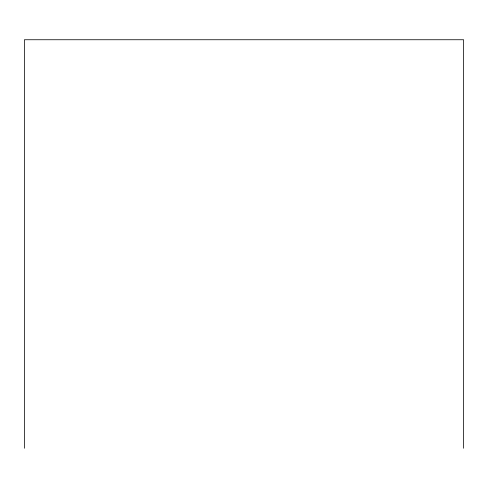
<?xml version="1.0" encoding="UTF-8"?>
<svg xmlns="http://www.w3.org/2000/svg" width="488" height="488" viewBox="0 0 488 488"><rect width="100%" height="100%" fill="white"/><g stroke="black" fill="none" stroke-linecap="round" stroke-linejoin="round"><path stroke-width="0.73" d="M463.6 448.259L463.6 39.742L24.4 39.742L24.4 448.259"/></g></svg>
